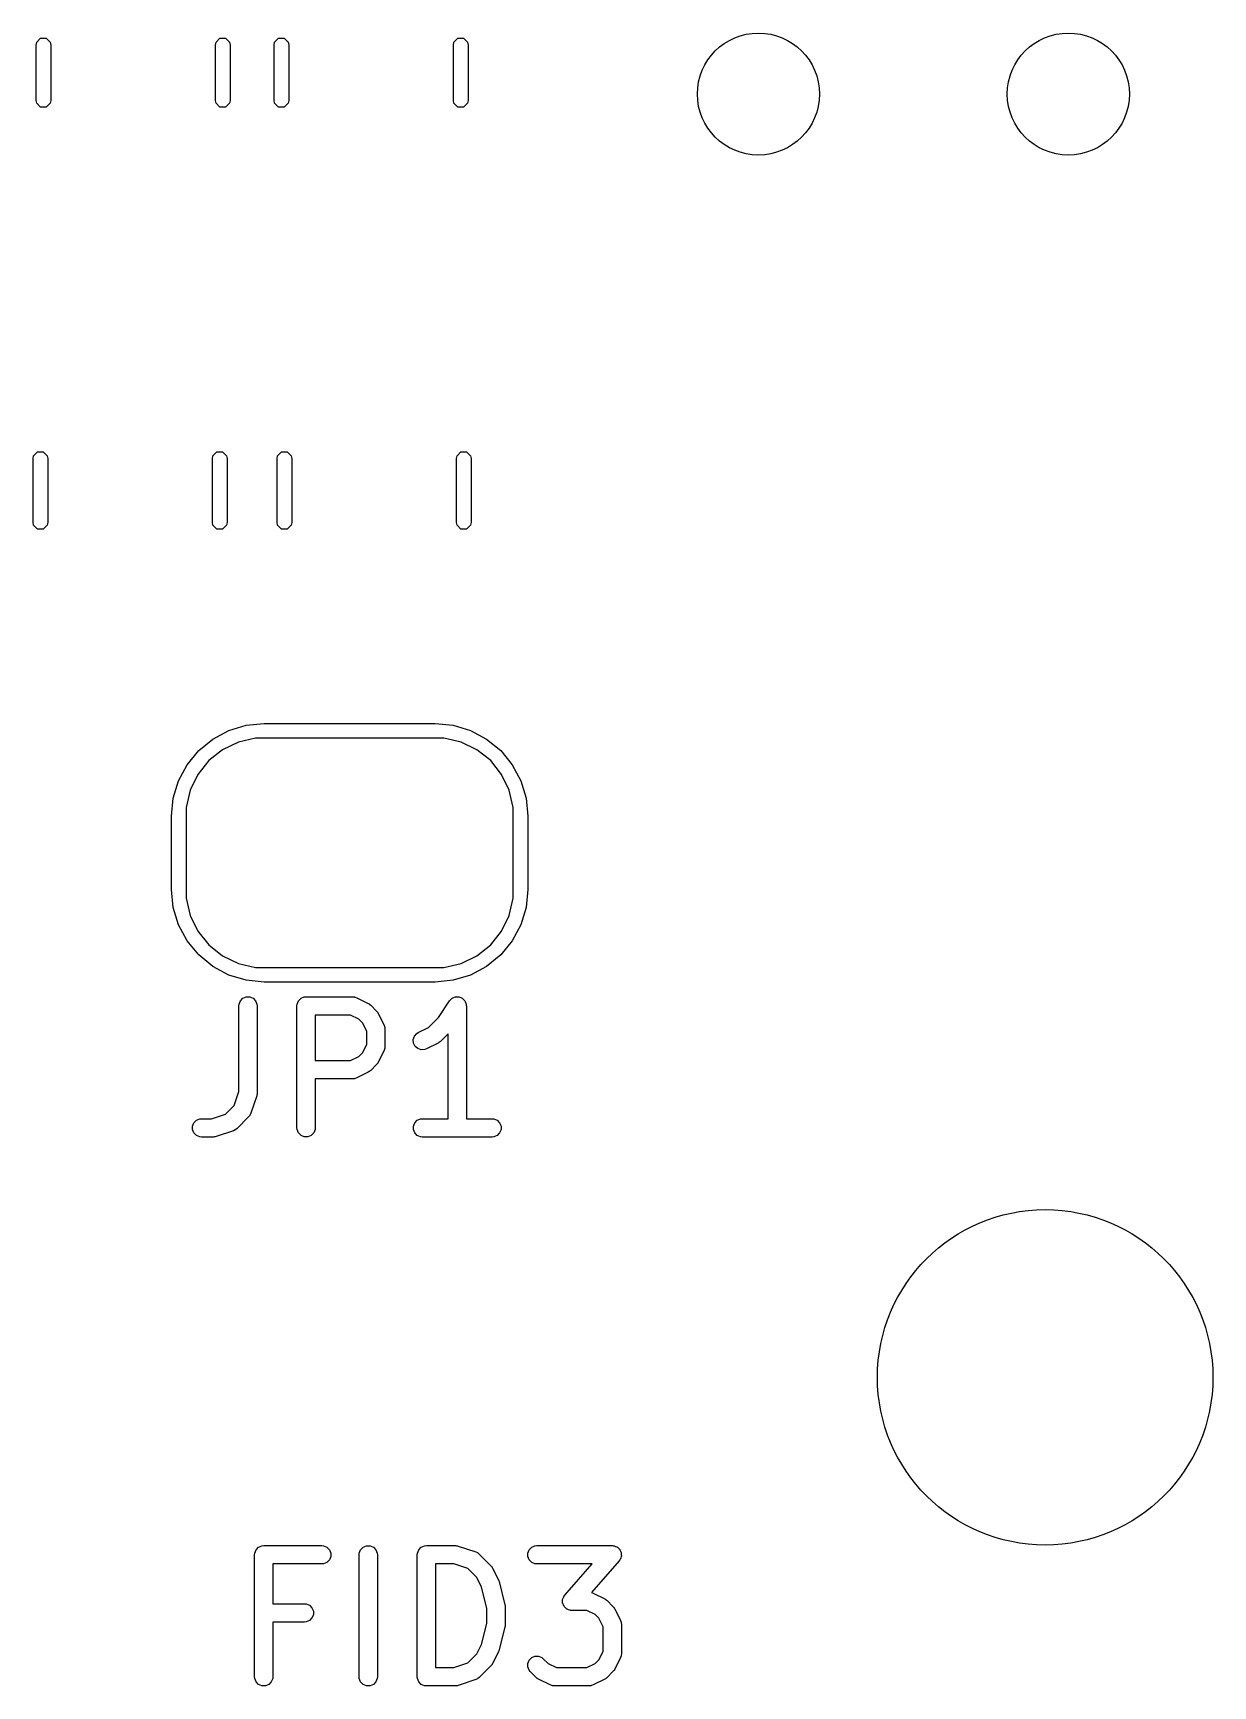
# Model space of a CAD drawing. Header units: inches. Extents: x 1.99 to 4.41, y -4.34 to -2.1.
# Drawn here: x 4.004 to 4.385, y -4.233 to -3.7 of the extents above; entities that cross this region are included whole.
import ezdxf

# ---------------------------------------------------------------- set-up
doc = ezdxf.new("R2010")
doc.units = ezdxf.units.IN
doc.header["$MEASUREMENT"] = 0
doc.layers.add('BLACK', color=250, linetype='CONTINUOUS')

msp = doc.modelspace()

# ---------------------------------------------------------------- linework, layer by layer
at = {"layer": 'BLACK', "linetype": 'CONTINUOUS'}
for p, q in [((4.0053, -3.70295), (4.00658, -3.70167)), ((4.00658, -3.70167), (4.00838, -3.70167)), ((4.00838, -3.70167), (4.00966, -3.70295)), ((4.06317, -3.70295), (4.06445, -3.70167)), ((4.06445, -3.70167), (4.06626, -3.70167)), ((4.06626, -3.70167), (4.06754, -3.70295)), ((4.08207, -3.70295), (4.08335, -3.70167)), ((4.08335, -3.70167), (4.08516, -3.70167)), ((4.08516, -3.70167), (4.08643, -3.70295)), ((4.13994, -3.70295), (4.14122, -3.70167)), ((4.14122, -3.70167), (4.14303, -3.70167)), ((4.14303, -3.70167), (4.14431, -3.70295)), ((4.00512, -3.70386), (4.0053, -3.70295)), ((4.00512, -3.72173), (4.00512, -3.70386)), ((4.00966, -3.70295), (4.00984, -3.70386)), ((4.00984, -3.70386), (4.00984, -3.72173)), ((4.06299, -3.70386), (4.06317, -3.70295)), ((4.06299, -3.72173), (4.06299, -3.70386)), ((4.06754, -3.70295), (4.06772, -3.70386)), ((4.06772, -3.70386), (4.06772, -3.72173)), ((4.08189, -3.70386), (4.08207, -3.70295)), ((4.08189, -3.72173), (4.08189, -3.70386)), ((4.08643, -3.70295), (4.08661, -3.70386)), ((4.08661, -3.70386), (4.08661, -3.72173)), ((4.13976, -3.70386), (4.13994, -3.70295)), ((4.13976, -3.72173), (4.13976, -3.70386)), ((4.14431, -3.70295), (4.14449, -3.70386)), ((4.14449, -3.70386), (4.14449, -3.72173)), ((4.0053, -3.72264), (4.00512, -3.72173)), ((4.00658, -3.72392), (4.0053, -3.72264)), ((4.00966, -3.72264), (4.00838, -3.72392)), ((4.00984, -3.72173), (4.00966, -3.72264)), ((4.06317, -3.72264), (4.06299, -3.72173)), ((4.06445, -3.72392), (4.06317, -3.72264)), ((4.06754, -3.72264), (4.06626, -3.72392)), ((4.06772, -3.72173), (4.06754, -3.72264)), ((4.08207, -3.72264), (4.08189, -3.72173)), ((4.08335, -3.72392), (4.08207, -3.72264)), ((4.08643, -3.72264), (4.08516, -3.72392)), ((4.08661, -3.72173), (4.08643, -3.72264)), ((4.13994, -3.72264), (4.13976, -3.72173)), ((4.14122, -3.72392), (4.13994, -3.72264)), ((4.14431, -3.72264), (4.14303, -3.72392)), ((4.14449, -3.72173), (4.14431, -3.72264)), ((4.00838, -3.72392), (4.00658, -3.72392)), ((4.06626, -3.72392), (4.06445, -3.72392)), ((4.08516, -3.72392), (4.08335, -3.72392)), ((4.14303, -3.72392), (4.14122, -3.72392)), ((4.00431, -3.83645), (4.00559, -3.83517)), ((4.00559, -3.83517), (4.0074, -3.83517)), ((4.0074, -3.83517), (4.00868, -3.83645)), ((4.06219, -3.83645), (4.06347, -3.83517)), ((4.06347, -3.83517), (4.06527, -3.83517)), ((4.06527, -3.83517), (4.06655, -3.83645)), ((4.08305, -3.83645), (4.08433, -3.83517)), ((4.08433, -3.83517), (4.08614, -3.83517)), ((4.08614, -3.83517), (4.08742, -3.83645)), ((4.14093, -3.83645), (4.14221, -3.83517)), ((4.14221, -3.83517), (4.14401, -3.83517)), ((4.14401, -3.83517), (4.14529, -3.83645)), ((4.00413, -3.83735), (4.00431, -3.83645)), ((4.00413, -3.85792), (4.00413, -3.83735)), ((4.00868, -3.83645), (4.00886, -3.83735)), ((4.00886, -3.83735), (4.00886, -3.85792)), ((4.06201, -3.83735), (4.06219, -3.83645)), ((4.06201, -3.85792), (4.06201, -3.83735)), ((4.06655, -3.83645), (4.06673, -3.83735)), ((4.06673, -3.83735), (4.06673, -3.85792)), ((4.08287, -3.83735), (4.08305, -3.83645)), ((4.08287, -3.85792), (4.08287, -3.83735)), ((4.08742, -3.83645), (4.0876, -3.83735)), ((4.0876, -3.83735), (4.0876, -3.85792)), ((4.14075, -3.83735), (4.14093, -3.83645)), ((4.14075, -3.85792), (4.14075, -3.83735)), ((4.14529, -3.83645), (4.14547, -3.83735)), ((4.14547, -3.83735), (4.14547, -3.85792)), ((4.00431, -3.85883), (4.00413, -3.85792)), ((4.00559, -3.86011), (4.00431, -3.85883)), ((4.0074, -3.86011), (4.00559, -3.86011)), ((4.00868, -3.85883), (4.0074, -3.86011)), ((4.00886, -3.85792), (4.00868, -3.85883)), ((4.06219, -3.85883), (4.06201, -3.85792)), ((4.06347, -3.86011), (4.06219, -3.85883)), ((4.06527, -3.86011), (4.06347, -3.86011)), ((4.06655, -3.85883), (4.06527, -3.86011)), ((4.06673, -3.85792), (4.06655, -3.85883)), ((4.08305, -3.85883), (4.08287, -3.85792)), ((4.08433, -3.86011), (4.08305, -3.85883)), ((4.08614, -3.86011), (4.08433, -3.86011)), ((4.08742, -3.85883), (4.08614, -3.86011)), ((4.0876, -3.85792), (4.08742, -3.85883)), ((4.14093, -3.85883), (4.14075, -3.85792)), ((4.14221, -3.86011), (4.14093, -3.85883)), ((4.14401, -3.86011), (4.14221, -3.86011)), ((4.14529, -3.85883), (4.14401, -3.86011)), ((4.14547, -3.85792), (4.14529, -3.85883)), ((4.06212, -3.92788), (4.06729, -3.92511)), ((4.06729, -3.92511), (4.0729, -3.92341)), ((4.0729, -3.92341), (4.07874, -3.92283)), ((4.07874, -3.92283), (4.13386, -3.92283)), ((4.13386, -3.92283), (4.1397, -3.92341)), ((4.1397, -3.92341), (4.14531, -3.92511)), ((4.14531, -3.92511), (4.15048, -3.92788)), ((4.05758, -3.9316), (4.06212, -3.92788)), ((4.06525, -3.93129), (4.06081, -3.93483)), ((4.07037, -3.92882), (4.06525, -3.93129)), ((4.0759, -3.92756), (4.07037, -3.92882)), ((4.07874, -3.92756), (4.0759, -3.92756)), ((4.13386, -3.92756), (4.07874, -3.92756)), ((4.1367, -3.92756), (4.13386, -3.92756)), ((4.14223, -3.92882), (4.1367, -3.92756)), ((4.14735, -3.93129), (4.14223, -3.92882)), ((4.15179, -3.93483), (4.14735, -3.93129)), ((4.15048, -3.92788), (4.15502, -3.9316)), ((4.0511, -3.94131), (4.05386, -3.93613)), ((4.05386, -3.93613), (4.05758, -3.9316)), ((4.06081, -3.93483), (4.05727, -3.93927)), ((4.15533, -3.93927), (4.15179, -3.93483)), ((4.15502, -3.9316), (4.15874, -3.93613)), ((4.15874, -3.93613), (4.1615, -3.94131)), ((4.04939, -3.94692), (4.0511, -3.94131)), ((4.05727, -3.93927), (4.05481, -3.94438)), ((4.15779, -3.94438), (4.15533, -3.93927)), ((4.1615, -3.94131), (4.1632, -3.94692)), ((4.04882, -3.95276), (4.04939, -3.94692)), ((4.05481, -3.94438), (4.05354, -3.94992)), ((4.15906, -3.94992), (4.15779, -3.94438)), ((4.1632, -3.94692), (4.16378, -3.95276)), ((4.04882, -3.97638), (4.04882, -3.95276)), ((4.05354, -3.94992), (4.05354, -3.95276)), ((4.05354, -3.95276), (4.05354, -3.97638)), ((4.15906, -3.95276), (4.15906, -3.94992)), ((4.15906, -3.97638), (4.15906, -3.95276)), ((4.16378, -3.95276), (4.16378, -3.97638)), ((4.04939, -3.98222), (4.04882, -3.97638)), ((4.05354, -3.97638), (4.05354, -3.97922)), ((4.05354, -3.97922), (4.05481, -3.98475)), ((4.15779, -3.98475), (4.15906, -3.97922)), ((4.15906, -3.97922), (4.15906, -3.97638)), ((4.16378, -3.97638), (4.1632, -3.98222)), ((4.0511, -3.98783), (4.04939, -3.98222)), ((4.05481, -3.98475), (4.05727, -3.98987)), ((4.15533, -3.98987), (4.15779, -3.98475)), ((4.1632, -3.98222), (4.1615, -3.98783)), ((4.05386, -3.993), (4.0511, -3.98783)), ((4.05727, -3.98987), (4.06081, -3.99431)), ((4.15179, -3.99431), (4.15533, -3.98987)), ((4.1615, -3.98783), (4.15874, -3.993)), ((4.05758, -3.99754), (4.05386, -3.993)), ((4.06081, -3.99431), (4.06525, -3.99785)), ((4.14735, -3.99785), (4.15179, -3.99431)), ((4.15874, -3.993), (4.15502, -3.99754)), ((4.06212, -4.00126), (4.05758, -3.99754)), ((4.06525, -3.99785), (4.07037, -4.00031)), ((4.07037, -4.00031), (4.0759, -4.00157)), ((4.1367, -4.00157), (4.14223, -4.00031)), ((4.14223, -4.00031), (4.14735, -3.99785)), ((4.15502, -3.99754), (4.15048, -4.00126)), ((4.06729, -4.00402), (4.06212, -4.00126)), ((4.0729, -4.00572), (4.06729, -4.00402)), ((4.07874, -4.0063), (4.0729, -4.00572)), ((4.0759, -4.00157), (4.07874, -4.00157)), ((4.07874, -4.00157), (4.13386, -4.00157)), ((4.13386, -4.00157), (4.1367, -4.00157)), ((4.1397, -4.00572), (4.13386, -4.0063)), ((4.14531, -4.00402), (4.1397, -4.00572)), ((4.15048, -4.00126), (4.14531, -4.00402)), ((4.07104, -4.01233), (4.07185, -4.01151)), ((4.07185, -4.01151), (4.07291, -4.01107)), ((4.07291, -4.01107), (4.07407, -4.01107)), ((4.07407, -4.01107), (4.07513, -4.01151)), ((4.07513, -4.01151), (4.07595, -4.01233)), ((4.13386, -4.0063), (4.07874, -4.0063)), ((4.08978, -4.01233), (4.0906, -4.01151)), ((4.0906, -4.01151), (4.09166, -4.01107)), ((4.09166, -4.01107), (4.09224, -4.01102)), ((4.09224, -4.01102), (4.10724, -4.01102)), ((4.10724, -4.01102), (4.10781, -4.01107)), ((4.10781, -4.01107), (4.10791, -4.01111)), ((4.10791, -4.01111), (4.10802, -4.01112)), ((4.10802, -4.01112), (4.10856, -4.01133)), ((4.10856, -4.01133), (4.11231, -4.0132)), ((4.13914, -4.01172), (4.13934, -4.01151)), ((4.13934, -4.01151), (4.13961, -4.0114)), ((4.13961, -4.0114), (4.13985, -4.01124)), ((4.13985, -4.01124), (4.14014, -4.01119)), ((4.14014, -4.01119), (4.14041, -4.01107)), ((4.14041, -4.01107), (4.1407, -4.01107)), ((4.1407, -4.01107), (4.14098, -4.01102)), ((4.14098, -4.01102), (4.14127, -4.01107)), ((4.14127, -4.01107), (4.14156, -4.01107)), ((4.14156, -4.01107), (4.14183, -4.01118)), ((4.14183, -4.01118), (4.14211, -4.01124)), ((4.14211, -4.01124), (4.14235, -4.0114)), ((4.14235, -4.0114), (4.14262, -4.01151)), ((4.14262, -4.01151), (4.14283, -4.01172)), ((4.07054, -4.01397), (4.07059, -4.01339)), ((4.07054, -4.04161), (4.07054, -4.01397)), ((4.07059, -4.01339), (4.07104, -4.01233)), ((4.07595, -4.01233), (4.07639, -4.01339)), ((4.07639, -4.01339), (4.07644, -4.01397)), ((4.07644, -4.01397), (4.07644, -4.04209)), ((4.08929, -4.01397), (4.08934, -4.01339)), ((4.08929, -4.05334), (4.08929, -4.01397)), ((4.08934, -4.01339), (4.08978, -4.01233)), ((4.10654, -4.01692), (4.09519, -4.01692)), ((4.09519, -4.01692), (4.09519, -4.03164)), ((4.10924, -4.01827), (4.10654, -4.01692)), ((4.11231, -4.0132), (4.11255, -4.01336)), ((4.11255, -4.01336), (4.11263, -4.01339)), ((4.11263, -4.01339), (4.11271, -4.01346)), ((4.11271, -4.01346), (4.1128, -4.01351)), ((4.1128, -4.01351), (4.11285, -4.01357)), ((4.11285, -4.01357), (4.11307, -4.01376)), ((4.11307, -4.01376), (4.11495, -4.01563)), ((4.11495, -4.01563), (4.11513, -4.01586)), ((4.11513, -4.01586), (4.11519, -4.01591)), ((4.11519, -4.01591), (4.11525, -4.016)), ((4.11525, -4.016), (4.11532, -4.01608)), ((4.11532, -4.01608), (4.11535, -4.01615)), ((4.11535, -4.01615), (4.1155, -4.0164)), ((4.1155, -4.0164), (4.11738, -4.02015)), ((4.13494, -4.01771), (4.13853, -4.01233)), ((4.13853, -4.01233), (4.13889, -4.01188)), ((4.13853, -4.01233), (4.13853, -4.01233)), ((4.13853, -4.01233), (4.13853, -4.01233)), ((4.13853, -4.01233), (4.13853, -4.01233)), ((4.13889, -4.01188), (4.13914, -4.01172)), ((4.14283, -4.01172), (4.14307, -4.01188)), ((4.14307, -4.01188), (4.14323, -4.01212)), ((4.14323, -4.01212), (4.14344, -4.01233)), ((4.14344, -4.01233), (4.14355, -4.0126)), ((4.14355, -4.0126), (4.14371, -4.01284)), ((4.14371, -4.01284), (4.14377, -4.01312)), ((4.14377, -4.01312), (4.14388, -4.01339)), ((4.14388, -4.01339), (4.14393, -4.01396)), ((4.14393, -4.01396), (4.14394, -4.01397)), ((4.14394, -4.01397), (4.14393, -4.01397)), ((4.14393, -4.01397), (4.14394, -4.01397)), ((4.14394, -4.01397), (4.14394, -4.05039)), ((4.11043, -4.01947), (4.10924, -4.01827)), ((4.11178, -4.02217), (4.11043, -4.01947)), ((4.11178, -4.0264), (4.11178, -4.02217)), ((4.11738, -4.02015), (4.11758, -4.02069)), ((4.11758, -4.02069), (4.11759, -4.02079)), ((4.11759, -4.02079), (4.11763, -4.02089)), ((4.11763, -4.02089), (4.11769, -4.02147)), ((4.11769, -4.02147), (4.11769, -4.02709)), ((4.12841, -4.02258), (4.13173, -4.02092)), ((4.13173, -4.02092), (4.13494, -4.01771)), ((4.11043, -4.02909), (4.11178, -4.0264)), ((4.11769, -4.02709), (4.11763, -4.02767)), ((4.1268, -4.02485), (4.12717, -4.02376)), ((4.12689, -4.026), (4.1268, -4.02485)), ((4.1274, -4.02703), (4.12689, -4.026)), ((4.12717, -4.02376), (4.12792, -4.02289)), ((4.12827, -4.02778), (4.1274, -4.02703)), ((4.12792, -4.02289), (4.12841, -4.02258)), ((4.1348, -4.02598), (4.13105, -4.02786)), ((4.13505, -4.02583), (4.1348, -4.02598)), ((4.13512, -4.0258), (4.13505, -4.02583)), ((4.1352, -4.02573), (4.13512, -4.0258)), ((4.13529, -4.02568), (4.1352, -4.02573)), ((4.13534, -4.02562), (4.13529, -4.02568)), ((4.13557, -4.02543), (4.13534, -4.02562)), ((4.13803, -4.02297), (4.13557, -4.02543)), ((4.13803, -4.05039), (4.13803, -4.02297)), ((4.09519, -4.03164), (4.10654, -4.03164)), ((4.10654, -4.03164), (4.10924, -4.03029)), ((4.10924, -4.03029), (4.11043, -4.02909)), ((4.11495, -4.03293), (4.11307, -4.0348)), ((4.11513, -4.0327), (4.11495, -4.03293)), ((4.11519, -4.03265), (4.11513, -4.0327)), ((4.11525, -4.03256), (4.11519, -4.03265)), ((4.11532, -4.03248), (4.11525, -4.03256)), ((4.11535, -4.03241), (4.11532, -4.03248)), ((4.1155, -4.03216), (4.11535, -4.03241)), ((4.11738, -4.02841), (4.1155, -4.03216)), ((4.11758, -4.02787), (4.11738, -4.02841)), ((4.11759, -4.02777), (4.11758, -4.02787)), ((4.11763, -4.02767), (4.11759, -4.02777)), ((4.12936, -4.02815), (4.12827, -4.02778)), ((4.13051, -4.02807), (4.12936, -4.02815)), ((4.13105, -4.02786), (4.13051, -4.02807)), ((4.10724, -4.03754), (4.09519, -4.03754)), ((4.09519, -4.03754), (4.09519, -4.05334)), ((4.10781, -4.03749), (4.10724, -4.03754)), ((4.10791, -4.03745), (4.10781, -4.03749)), ((4.10802, -4.03744), (4.10791, -4.03745)), ((4.10856, -4.03723), (4.10802, -4.03744)), ((4.11231, -4.03536), (4.10856, -4.03723)), ((4.11255, -4.0352), (4.11231, -4.03536)), ((4.11263, -4.03517), (4.11255, -4.0352)), ((4.11271, -4.03511), (4.11263, -4.03517)), ((4.1128, -4.03505), (4.11271, -4.03511)), ((4.11285, -4.03499), (4.1128, -4.03505)), ((4.11307, -4.0348), (4.11285, -4.03499)), ((4.06904, -4.04612), (4.07054, -4.04161)), ((4.07629, -4.04302), (4.07442, -4.04865)), ((4.07636, -4.04274), (4.07629, -4.04302)), ((4.07639, -4.04267), (4.07636, -4.04274)), ((4.0764, -4.04256), (4.07639, -4.04267)), ((4.07642, -4.04246), (4.0764, -4.04256)), ((4.07644, -4.04209), (4.07641, -4.04238)), ((4.07641, -4.04238), (4.07642, -4.04246)), ((4.06176, -4.05039), (4.06627, -4.04888)), ((4.06627, -4.04888), (4.06904, -4.04612)), ((4.07442, -4.04865), (4.07418, -4.04918)), ((4.0556, -4.05276), (4.05604, -4.0517)), ((4.0556, -4.05392), (4.0556, -4.05276)), ((4.05604, -4.05498), (4.0556, -4.05392)), ((4.05604, -4.0517), (4.05685, -4.05088)), ((4.05685, -4.05088), (4.05792, -4.05044)), ((4.05792, -4.05044), (4.05849, -4.05039)), ((4.05849, -4.05039), (4.06176, -4.05039)), ((4.0688, -4.05427), (4.06318, -4.05614)), ((4.06933, -4.05403), (4.0688, -4.05427)), ((4.06941, -4.05396), (4.06933, -4.05403)), ((4.06951, -4.05392), (4.06941, -4.05396)), ((4.06995, -4.05355), (4.06951, -4.05392)), ((4.0737, -4.0498), (4.06995, -4.05355)), ((4.07407, -4.04936), (4.0737, -4.0498)), ((4.07411, -4.04926), (4.07407, -4.04936)), ((4.07418, -4.04918), (4.07411, -4.04926)), ((4.08934, -4.05392), (4.08929, -4.05334)), ((4.08978, -4.05498), (4.08934, -4.05392)), ((4.09513, -4.05392), (4.09469, -4.05498)), ((4.09519, -4.05334), (4.09513, -4.05392)), ((4.12684, -4.05276), (4.12728, -4.0517)), ((4.12684, -4.05392), (4.12684, -4.05276)), ((4.12728, -4.05498), (4.12684, -4.05392)), ((4.12728, -4.0517), (4.12809, -4.05088)), ((4.12809, -4.05088), (4.12916, -4.05044)), ((4.12916, -4.05044), (4.12973, -4.05039)), ((4.12973, -4.05039), (4.13803, -4.05039)), ((4.14394, -4.05039), (4.15223, -4.05039)), ((4.15223, -4.05039), (4.15281, -4.05044)), ((4.15281, -4.05044), (4.15387, -4.05088)), ((4.15387, -4.05088), (4.15469, -4.0517)), ((4.15469, -4.0517), (4.15513, -4.05276)), ((4.15513, -4.05392), (4.15469, -4.05498)), ((4.15513, -4.05276), (4.15513, -4.05392)), ((4.05685, -4.05579), (4.05604, -4.05498)), ((4.05792, -4.05624), (4.05685, -4.05579)), ((4.05849, -4.05629), (4.05792, -4.05624)), ((4.06224, -4.05629), (4.05849, -4.05629)), ((4.06253, -4.05626), (4.06224, -4.05629)), ((4.06261, -4.05627), (4.06253, -4.05626)), ((4.06271, -4.05625), (4.06261, -4.05627)), ((4.06282, -4.05624), (4.06271, -4.05625)), ((4.06289, -4.05621), (4.06282, -4.05624)), ((4.06318, -4.05614), (4.06289, -4.05621)), ((4.0906, -4.05579), (4.08978, -4.05498)), ((4.09166, -4.05624), (4.0906, -4.05579)), ((4.09281, -4.05624), (4.09166, -4.05624)), ((4.09388, -4.05579), (4.09281, -4.05624)), ((4.09469, -4.05498), (4.09388, -4.05579)), ((4.12809, -4.05579), (4.12728, -4.05498)), ((4.12916, -4.05624), (4.12809, -4.05579)), ((4.12973, -4.05629), (4.12916, -4.05624)), ((4.15223, -4.05629), (4.12973, -4.05629)), ((4.15281, -4.05624), (4.15223, -4.05629)), ((4.15387, -4.05579), (4.15281, -4.05624)), ((4.15469, -4.05498), (4.15387, -4.05579)), ((4.0756, -4.19113), (4.07566, -4.19056)), ((4.0756, -4.2305), (4.0756, -4.19113)), ((4.07566, -4.19056), (4.0761, -4.18949)), ((4.0761, -4.18949), (4.07691, -4.18868)), ((4.07691, -4.18868), (4.07798, -4.18824)), ((4.07798, -4.18824), (4.07855, -4.18818)), ((4.07855, -4.18818), (4.0973, -4.18818)), ((4.0973, -4.18818), (4.09788, -4.18824)), ((4.09788, -4.18824), (4.09894, -4.18868)), ((4.09894, -4.18868), (4.09976, -4.18949)), ((4.09976, -4.19278), (4.09894, -4.19359)), ((4.09976, -4.18949), (4.1002, -4.19056)), ((4.1002, -4.19171), (4.09976, -4.19278)), ((4.1002, -4.19056), (4.1002, -4.19171)), ((4.10935, -4.19113), (4.1094, -4.19056)), ((4.10935, -4.2305), (4.10935, -4.19113)), ((4.1094, -4.19056), (4.10984, -4.18949)), ((4.10984, -4.18949), (4.11066, -4.18868)), ((4.11066, -4.18868), (4.11172, -4.18824)), ((4.11172, -4.18824), (4.11287, -4.18824)), ((4.11287, -4.18824), (4.11394, -4.18868)), ((4.11394, -4.18868), (4.11475, -4.18949)), ((4.11475, -4.18949), (4.11519, -4.19056)), ((4.11519, -4.19056), (4.11525, -4.19113)), ((4.11525, -4.19113), (4.11525, -4.2305)), ((4.12809, -4.19113), (4.12815, -4.19056)), ((4.12809, -4.2305), (4.12809, -4.19113)), ((4.12815, -4.19056), (4.12859, -4.18949)), ((4.12859, -4.18949), (4.12941, -4.18868)), ((4.12941, -4.18868), (4.13047, -4.18824)), ((4.13047, -4.18824), (4.13105, -4.18818)), ((4.13105, -4.18818), (4.14042, -4.18818)), ((4.14042, -4.18818), (4.14071, -4.18821)), ((4.14071, -4.18821), (4.14079, -4.18821)), ((4.14079, -4.18821), (4.14089, -4.18823)), ((4.14089, -4.18823), (4.141, -4.18824)), ((4.141, -4.18824), (4.14107, -4.18827)), ((4.14107, -4.18827), (4.14135, -4.18833)), ((4.14135, -4.18833), (4.14698, -4.19021)), ((4.14698, -4.19021), (4.14751, -4.19044)), ((4.14751, -4.19044), (4.14759, -4.19051)), ((4.14759, -4.19051), (4.14768, -4.19055)), ((4.14768, -4.19055), (4.14813, -4.19092)), ((4.14813, -4.19092), (4.15188, -4.19467)), ((4.16377, -4.19056), (4.16421, -4.18949)), ((4.16377, -4.19171), (4.16377, -4.19056)), ((4.16421, -4.19278), (4.16377, -4.19171)), ((4.16421, -4.18949), (4.16503, -4.18868)), ((4.16503, -4.19359), (4.16421, -4.19278)), ((4.16503, -4.18868), (4.16609, -4.18824)), ((4.16609, -4.18824), (4.16667, -4.18818)), ((4.16667, -4.18818), (4.19104, -4.18818)), ((4.19104, -4.18818), (4.19134, -4.18821)), ((4.19134, -4.18821), (4.19142, -4.18821)), ((4.19142, -4.18821), (4.19147, -4.18822)), ((4.19147, -4.18822), (4.19161, -4.18824)), ((4.19161, -4.18824), (4.19206, -4.18842)), ((4.19206, -4.18842), (4.19251, -4.18858)), ((4.19251, -4.18858), (4.19259, -4.18864)), ((4.19259, -4.18864), (4.19268, -4.18868)), ((4.19268, -4.18868), (4.19302, -4.18902)), ((4.19302, -4.18902), (4.19338, -4.18933)), ((4.19344, -4.19283), (4.19326, -4.19308)), ((4.19338, -4.18933), (4.19342, -4.18942)), ((4.19342, -4.18942), (4.19349, -4.18949)), ((4.19349, -4.19278), (4.19344, -4.19283)), ((4.19349, -4.18949), (4.19368, -4.18994)), ((4.19352, -4.19272), (4.19349, -4.19278)), ((4.1936, -4.19261), (4.19352, -4.19272)), ((4.19375, -4.19215), (4.1936, -4.19261)), ((4.19368, -4.18994), (4.19389, -4.19037)), ((4.19393, -4.19171), (4.19375, -4.19215)), ((4.19389, -4.19037), (4.1939, -4.19047)), ((4.1939, -4.19047), (4.19393, -4.19056)), ((4.19393, -4.19056), (4.19393, -4.19104)), ((4.19393, -4.19104), (4.19397, -4.19152)), ((4.19397, -4.19152), (4.19393, -4.19161)), ((4.19393, -4.19161), (4.19393, -4.19171)), ((4.0973, -4.19409), (4.08151, -4.19409)), ((4.08151, -4.19409), (4.08151, -4.20693)), ((4.09788, -4.19403), (4.0973, -4.19409)), ((4.09894, -4.19359), (4.09788, -4.19403)), ((4.13994, -4.19409), (4.134, -4.19409)), ((4.134, -4.19409), (4.134, -4.22755)), ((4.14445, -4.19559), (4.13994, -4.19409)), ((4.14737, -4.19851), (4.14445, -4.19559)), ((4.15188, -4.19467), (4.15207, -4.1949)), ((4.15207, -4.1949), (4.15213, -4.19495)), ((4.15213, -4.19495), (4.15218, -4.19504)), ((4.15218, -4.19504), (4.15225, -4.19512)), ((4.15225, -4.19512), (4.15228, -4.19519)), ((4.15228, -4.19519), (4.15243, -4.19544)), ((4.15243, -4.19544), (4.15431, -4.19919)), ((4.16609, -4.19403), (4.16503, -4.19359)), ((4.16667, -4.19409), (4.16609, -4.19403)), ((4.18453, -4.19409), (4.16667, -4.19409)), ((4.17569, -4.20419), (4.18453, -4.19409)), ((4.19326, -4.19308), (4.18433, -4.20329)), ((4.14888, -4.20154), (4.14737, -4.19851)), ((4.15059, -4.20837), (4.14888, -4.20154)), ((4.15431, -4.19919), (4.15433, -4.19923)), ((4.15433, -4.19923), (4.15434, -4.19925)), ((4.15434, -4.19925), (4.15442, -4.19949)), ((4.15442, -4.19949), (4.15452, -4.19973)), ((4.15452, -4.19973), (4.15452, -4.19975)), ((4.15452, -4.19975), (4.15453, -4.19979)), ((4.15453, -4.19979), (4.15641, -4.20729)), ((4.18433, -4.20329), (4.18486, -4.20349)), ((4.18486, -4.20349), (4.18861, -4.20537)), ((4.08151, -4.20693), (4.09168, -4.20693)), ((4.09168, -4.20693), (4.09225, -4.20699)), ((4.09225, -4.20699), (4.09332, -4.20743)), ((4.09332, -4.20743), (4.09413, -4.20824)), ((4.09413, -4.20824), (4.09457, -4.20931)), ((4.15059, -4.21327), (4.15059, -4.20837)), ((4.15641, -4.20729), (4.15642, -4.20739)), ((4.15642, -4.20739), (4.15644, -4.20743)), ((4.15644, -4.20743), (4.15646, -4.20765)), ((4.15646, -4.20765), (4.15649, -4.20786)), ((4.15649, -4.20786), (4.15649, -4.20791)), ((4.15649, -4.20791), (4.1565, -4.20801)), ((4.1565, -4.20801), (4.1565, -4.21363)), ((4.17499, -4.20575), (4.17502, -4.20566)), ((4.17502, -4.20623), (4.17499, -4.20575)), ((4.17502, -4.20556), (4.1752, -4.20511)), ((4.17502, -4.20566), (4.17502, -4.20556)), ((4.17502, -4.20671), (4.17502, -4.20623)), ((4.17506, -4.2068), (4.17502, -4.20671)), ((4.17506, -4.2069), (4.17506, -4.2068)), ((4.17528, -4.20733), (4.17506, -4.2069)), ((4.1752, -4.20511), (4.17536, -4.20466)), ((4.17546, -4.20777), (4.17528, -4.20733)), ((4.17536, -4.20466), (4.17544, -4.20454)), ((4.17544, -4.20454), (4.17546, -4.20449)), ((4.17546, -4.20449), (4.17552, -4.20444)), ((4.17553, -4.20784), (4.17546, -4.20777)), ((4.17552, -4.20444), (4.17569, -4.20419)), ((4.17557, -4.20793), (4.17553, -4.20784)), ((4.17594, -4.20825), (4.17557, -4.20793)), ((4.17627, -4.20859), (4.17594, -4.20825)), ((4.17637, -4.20863), (4.17627, -4.20859)), ((4.17644, -4.20869), (4.17637, -4.20863)), ((4.1769, -4.20885), (4.17644, -4.20869)), ((4.17734, -4.20903), (4.1769, -4.20885)), ((4.18861, -4.20537), (4.18886, -4.20552)), ((4.18886, -4.20552), (4.18893, -4.20555)), ((4.18893, -4.20555), (4.18901, -4.20562)), ((4.18901, -4.20562), (4.1891, -4.20567)), ((4.1891, -4.20567), (4.18915, -4.20573)), ((4.18915, -4.20573), (4.18938, -4.20592)), ((4.18938, -4.20592), (4.19125, -4.20779)), ((4.19125, -4.20779), (4.19144, -4.20802)), ((4.19144, -4.20802), (4.1915, -4.20807)), ((4.1915, -4.20807), (4.19155, -4.20816)), ((4.19155, -4.20816), (4.19162, -4.20824)), ((4.19162, -4.20824), (4.19165, -4.20831)), ((4.19165, -4.20831), (4.1918, -4.20856)), ((4.1918, -4.20856), (4.19368, -4.21231)), ((4.09168, -4.21284), (4.08151, -4.21284)), ((4.08151, -4.21284), (4.08151, -4.2305)), ((4.09225, -4.21278), (4.09168, -4.21284)), ((4.09332, -4.21234), (4.09225, -4.21278)), ((4.09413, -4.21152), (4.09332, -4.21234)), ((4.09457, -4.21046), (4.09413, -4.21152)), ((4.09457, -4.20931), (4.09457, -4.21046)), ((4.14888, -4.2201), (4.15059, -4.21327)), ((4.15642, -4.21425), (4.15641, -4.21435)), ((4.15644, -4.21421), (4.15642, -4.21425)), ((4.15646, -4.21399), (4.15644, -4.21421)), ((4.15649, -4.21378), (4.15646, -4.21399)), ((4.1565, -4.21363), (4.15649, -4.21373)), ((4.15649, -4.21373), (4.15649, -4.21378)), ((4.17748, -4.20904), (4.17734, -4.20903)), ((4.17753, -4.20906), (4.17748, -4.20904)), ((4.17761, -4.20906), (4.17753, -4.20906)), ((4.17792, -4.20909), (4.17761, -4.20906)), ((4.18284, -4.20909), (4.17792, -4.20909)), ((4.18554, -4.21043), (4.18284, -4.20909)), ((4.18674, -4.21163), (4.18554, -4.21043)), ((4.18809, -4.21433), (4.18674, -4.21163)), ((4.19368, -4.21231), (4.19389, -4.21285)), ((4.19389, -4.21285), (4.19389, -4.21296)), ((4.19389, -4.21296), (4.19393, -4.21306)), ((4.19393, -4.21306), (4.19399, -4.21363)), ((4.19399, -4.21363), (4.19399, -4.22301)), ((4.15641, -4.21435), (4.15453, -4.22185)), ((4.18809, -4.22231), (4.18809, -4.21433)), ((4.14445, -4.22605), (4.14737, -4.22313)), ((4.14737, -4.22313), (4.14888, -4.2201)), ((4.15431, -4.22245), (4.15243, -4.2262)), ((4.15433, -4.22241), (4.15431, -4.22245)), ((4.15434, -4.22239), (4.15433, -4.22241)), ((4.15442, -4.22215), (4.15434, -4.22239)), ((4.15452, -4.22191), (4.15442, -4.22215)), ((4.15453, -4.22185), (4.15452, -4.22189)), ((4.15452, -4.22189), (4.15452, -4.22191)), ((4.16421, -4.22511), (4.16503, -4.2243)), ((4.16503, -4.2243), (4.16609, -4.22386)), ((4.16609, -4.22386), (4.16724, -4.22386)), ((4.16724, -4.22386), (4.16831, -4.2243)), ((4.16831, -4.2243), (4.16875, -4.22467)), ((4.16875, -4.22467), (4.17029, -4.2262)), ((4.18674, -4.22501), (4.18809, -4.22231)), ((4.19368, -4.22433), (4.1918, -4.22808)), ((4.19389, -4.22379), (4.19368, -4.22433)), ((4.19393, -4.22358), (4.19389, -4.22368)), ((4.19389, -4.22368), (4.19389, -4.22379)), ((4.19399, -4.22301), (4.19393, -4.22358)), ((4.134, -4.22755), (4.13994, -4.22755)), ((4.13994, -4.22755), (4.14445, -4.22605)), ((4.15188, -4.22697), (4.14813, -4.23072)), ((4.15207, -4.22674), (4.15188, -4.22697)), ((4.15213, -4.22669), (4.15207, -4.22674)), ((4.15218, -4.2266), (4.15213, -4.22669)), ((4.15225, -4.22652), (4.15218, -4.2266)), ((4.15228, -4.22645), (4.15225, -4.22652)), ((4.15243, -4.2262), (4.15228, -4.22645)), ((4.16377, -4.22618), (4.16421, -4.22511)), ((4.16377, -4.22733), (4.16377, -4.22618)), ((4.16421, -4.2284), (4.16377, -4.22733)), ((4.16458, -4.22884), (4.16421, -4.2284)), ((4.16645, -4.23072), (4.16458, -4.22884)), ((4.17029, -4.2262), (4.17299, -4.22755)), ((4.17299, -4.22755), (4.18284, -4.22755)), ((4.18284, -4.22755), (4.18554, -4.2262)), ((4.18554, -4.2262), (4.18674, -4.22501)), ((4.19125, -4.22884), (4.18938, -4.23072)), ((4.19144, -4.22862), (4.19125, -4.22884)), ((4.1915, -4.22857), (4.19144, -4.22862)), ((4.19155, -4.22848), (4.1915, -4.22857)), ((4.19162, -4.2284), (4.19155, -4.22848)), ((4.19165, -4.22832), (4.19162, -4.2284)), ((4.1918, -4.22808), (4.19165, -4.22832)), ((4.07566, -4.23108), (4.0756, -4.2305)), ((4.0761, -4.23215), (4.07566, -4.23108)), ((4.07691, -4.23296), (4.0761, -4.23215)), ((4.07798, -4.2334), (4.07691, -4.23296)), ((4.07913, -4.2334), (4.07798, -4.2334)), ((4.08019, -4.23296), (4.07913, -4.2334)), ((4.08101, -4.23215), (4.08019, -4.23296)), ((4.08145, -4.23108), (4.08101, -4.23215)), ((4.08151, -4.2305), (4.08145, -4.23108)), ((4.1094, -4.23108), (4.10935, -4.2305)), ((4.10984, -4.23215), (4.1094, -4.23108)), ((4.11066, -4.23296), (4.10984, -4.23215)), ((4.11172, -4.2334), (4.11066, -4.23296)), ((4.11287, -4.2334), (4.11172, -4.2334)), ((4.11394, -4.23296), (4.11287, -4.2334)), ((4.11475, -4.23215), (4.11394, -4.23296)), ((4.11519, -4.23108), (4.11475, -4.23215)), ((4.11525, -4.2305), (4.11519, -4.23108)), ((4.12815, -4.23108), (4.12809, -4.2305)), ((4.12859, -4.23215), (4.12815, -4.23108)), ((4.12941, -4.23296), (4.12859, -4.23215)), ((4.13047, -4.2334), (4.12941, -4.23296)), ((4.13105, -4.23346), (4.13047, -4.2334)), ((4.14042, -4.23346), (4.13105, -4.23346)), ((4.14071, -4.23343), (4.14042, -4.23346)), ((4.14079, -4.23343), (4.14071, -4.23343)), ((4.14089, -4.23341), (4.14079, -4.23343)), ((4.141, -4.2334), (4.14089, -4.23341)), ((4.14107, -4.23337), (4.141, -4.2334)), ((4.14135, -4.23331), (4.14107, -4.23337)), ((4.14698, -4.23143), (4.14135, -4.23331)), ((4.14751, -4.2312), (4.14698, -4.23143)), ((4.14759, -4.23113), (4.14751, -4.2312)), ((4.14768, -4.23109), (4.14759, -4.23113)), ((4.14813, -4.23072), (4.14768, -4.23109)), ((4.16668, -4.2309), (4.16645, -4.23072)), ((4.16673, -4.23096), (4.16668, -4.2309)), ((4.16682, -4.23102), (4.16673, -4.23096)), ((4.1669, -4.23109), (4.16682, -4.23102)), ((4.16697, -4.23111), (4.1669, -4.23109)), ((4.16722, -4.23127), (4.16697, -4.23111)), ((4.17097, -4.23315), (4.16722, -4.23127)), ((4.17151, -4.23335), (4.17097, -4.23315)), ((4.17162, -4.23336), (4.17151, -4.23335)), ((4.17171, -4.2334), (4.17162, -4.23336)), ((4.17229, -4.23346), (4.17171, -4.2334)), ((4.18354, -4.23346), (4.17229, -4.23346)), ((4.18412, -4.2334), (4.18354, -4.23346)), ((4.18421, -4.23336), (4.18412, -4.2334)), ((4.18432, -4.23335), (4.18421, -4.23336)), ((4.18486, -4.23315), (4.18432, -4.23335)), ((4.18861, -4.23127), (4.18486, -4.23315)), ((4.18886, -4.23111), (4.18861, -4.23127)), ((4.18893, -4.23109), (4.18886, -4.23111)), ((4.18901, -4.23102), (4.18893, -4.23109)), ((4.1891, -4.23096), (4.18901, -4.23102)), ((4.18915, -4.2309), (4.1891, -4.23096)), ((4.18938, -4.23072), (4.18915, -4.2309))]:
    msp.add_line(p, q, dxfattribs=at)
at = {"layer": 'BLACK'}
for centre, radius in [((4.23819, -3.71969), 0.01969), ((4.23819, -3.71969), 0.01969), ((4.33819, -3.71969), 0.01969), ((4.33819, -3.71969), 0.01969), ((4.33071, -4.13386), 0.05413), ((4.33071, -4.13386), 0.05413)]:
    msp.add_circle(centre, radius, dxfattribs=at)

doc.saveas('drawing.dxf')
